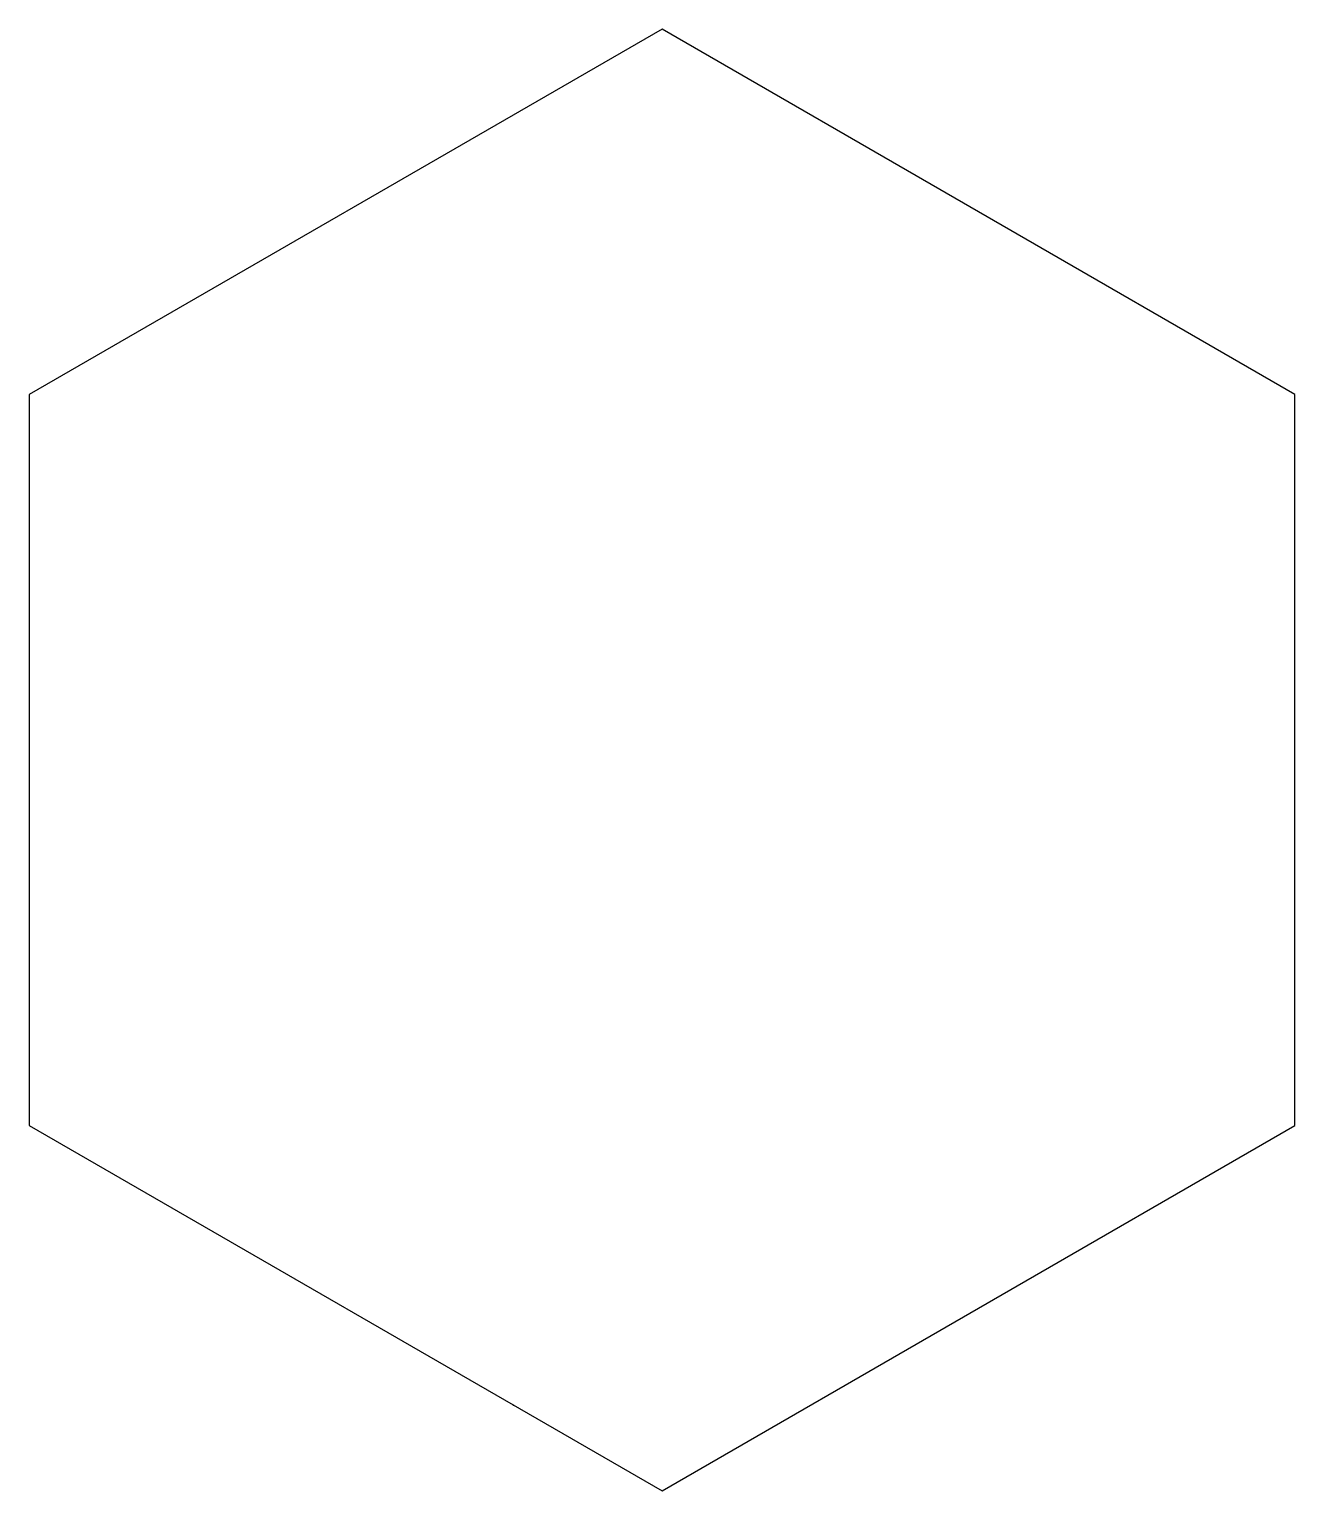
# Model space of a CAD drawing. Header units: millimetres. Extents: x -15 to 35, y -18.9 to 38.9.
import ezdxf

# ---------------------------------------------------------------- set-up
doc = ezdxf.new("R2010")
doc.units = ezdxf.units.MM
doc.layers.get('0').update_dxf_attribs({"color": 250, "linetype": 'CONTINUOUS'})

msp = doc.modelspace()

# ---------------------------------------------------------------- linework, layer by layer
msp.add_lwpolyline([(35, 24.434), (10, 38.868), (-15, 24.434), (-15, -4.434), (10, -18.868), (35, -4.434)], close=True)
msp.add_point((4.133, -15.48))

doc.saveas('drawing.dxf')
